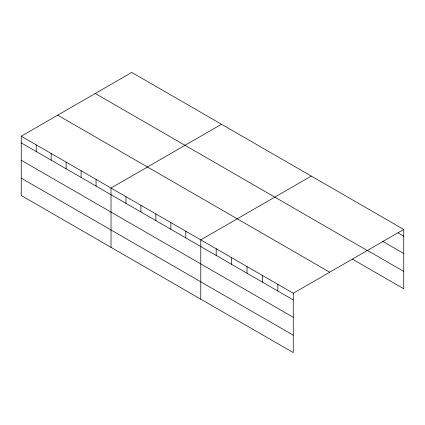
<?xml version="1.0" encoding="UTF-8"?>
<svg xmlns="http://www.w3.org/2000/svg" width="425" height="425" viewBox="0 0 425 425"><rect width="100%" height="100%" fill="white"/><g stroke="black" fill="none" stroke-linecap="round" stroke-linejoin="round"><path stroke-width="0.64" d="M293.261 317.305L293.261 293.261L21.25 136.218L21.25 195.527L293.261 352.575L293.261 317.305L21.25 160.257M352.368 259.123L403.75 288.782L403.75 229.473L131.739 72.425L21.25 136.218M221.499 124.249L111.015 188.041L111.015 247.355M311.265 176.077L200.781 239.865L200.781 299.179M293.261 293.261L403.75 229.473M398.039 232.847L403.75 236.141M382.627 241.32L403.75 253.512M367.211 250.32L403.75 271.416M95.274 93.479L367.29 250.522M57.71 115.164L329.726 272.212M21.25 142.885L293.261 299.933M21.25 178.155L293.261 335.203M277.849 284.362L277.849 291.035M262.432 275.464L262.432 282.136M247.021 266.565L247.021 273.233M231.609 257.662L231.609 264.334M216.192 248.763L216.192 255.436M185.815 231.227L185.815 237.899M170.855 222.588L170.855 229.261M155.895 213.95L155.895 220.623M140.935 205.317L140.935 211.985M125.975 196.679L125.975 203.352M96.055 179.403L96.055 186.076M81.095 170.765L81.095 177.438M66.13 162.127L66.13 168.799M51.17 153.489L51.17 160.161M36.21 144.851L36.21 151.523"/></g></svg>
